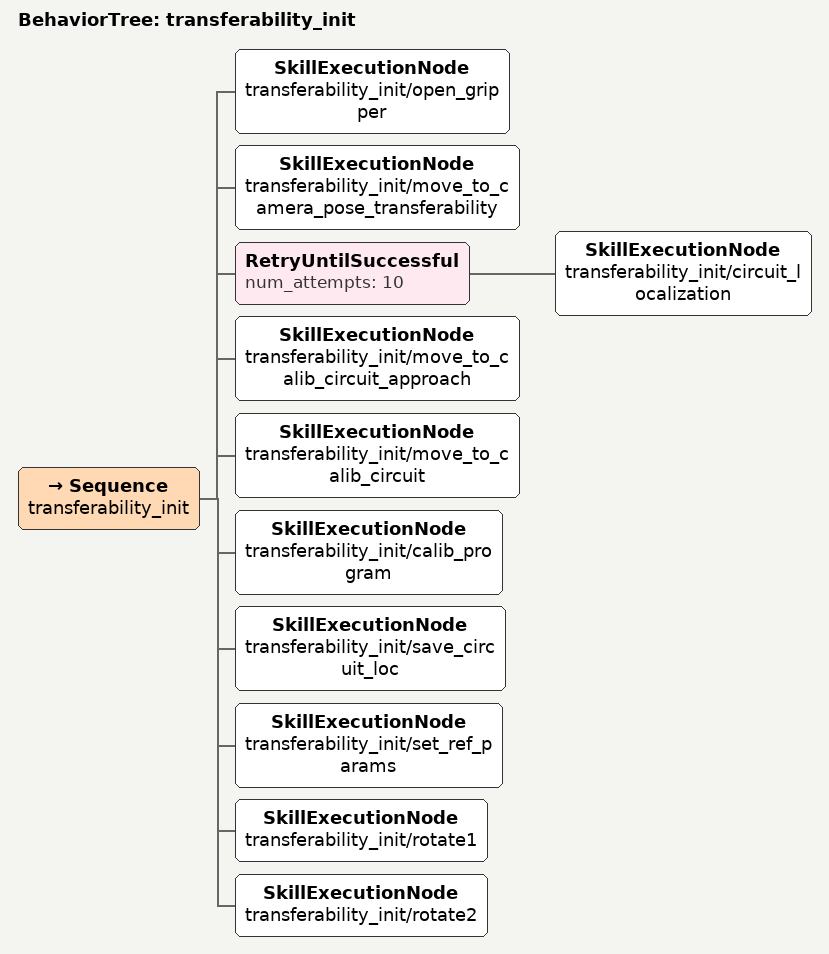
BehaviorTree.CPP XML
<?xml version="1.0"?>
<root BTCPP_format="4">
  <BehaviorTree ID="transferability_init">
    <Sequence name="transferability_init">

      <SkillExecutionNode    name="transferability_init/open_gripper"/>

      <SkillExecutionNode    name="transferability_init/move_to_camera_pose_transferability"/>

      <RetryUntilSuccessful num_attempts="10">
        <SkillExecutionNode    name="transferability_init/circuit_localization"/>
      </RetryUntilSuccessful>

      <SkillExecutionNode    name="transferability_init/move_to_calib_circuit_approach"/>
      <SkillExecutionNode    name="transferability_init/move_to_calib_circuit"/>

      <SkillExecutionNode    name="transferability_init/calib_program"/>
      <SkillExecutionNode    name="transferability_init/save_circuit_loc"/>
      <SkillExecutionNode    name="transferability_init/set_ref_params"/>
      <SkillExecutionNode    name="transferability_init/rotate1"/>
      <SkillExecutionNode    name="transferability_init/rotate2"/>
    </Sequence>
  </BehaviorTree>
</root>
